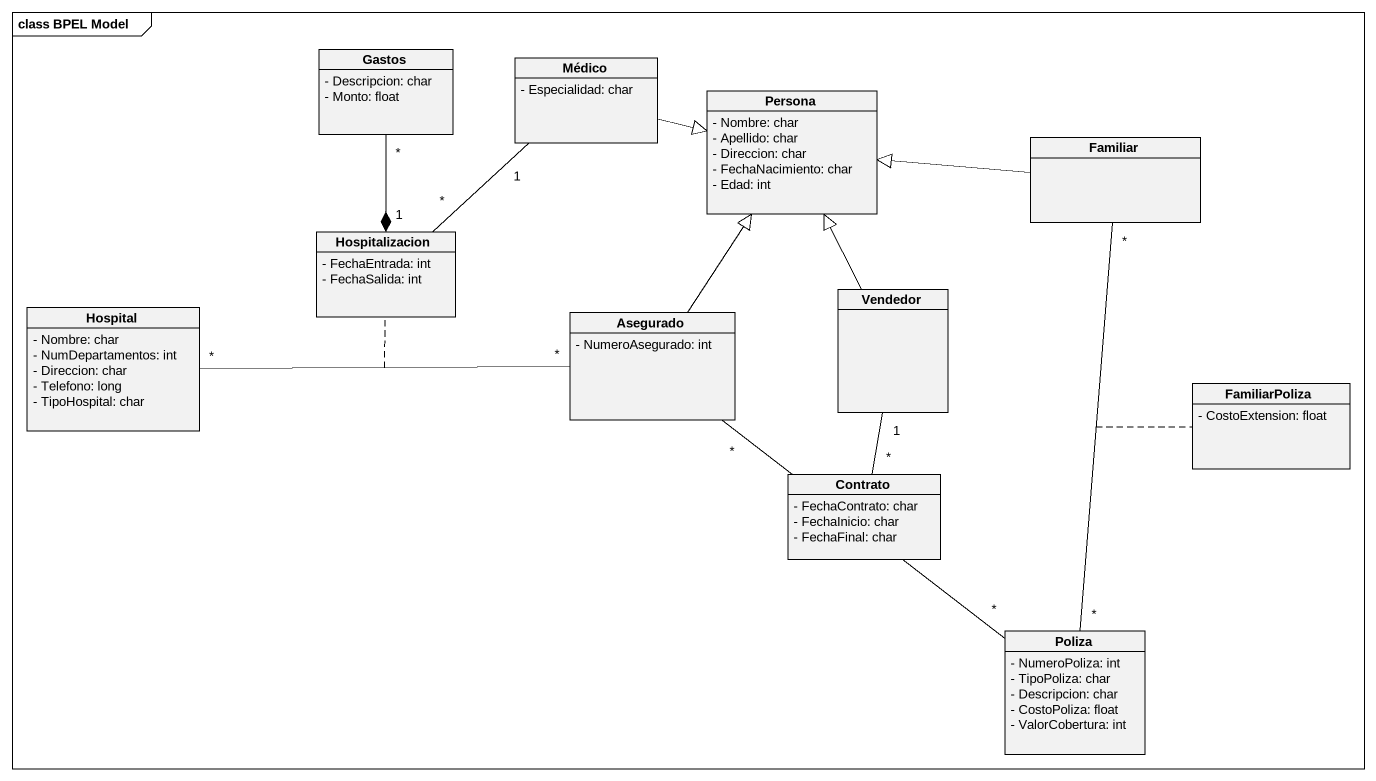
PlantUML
@startuml
mainframe class BPEL Model
hide circle
hide empty members
skinparam classAttributeIconSize 0
class Gastos {
  - Descripcion: char
  - Monto: float
}
class Médico {
  - Especialidad: char
}
class Persona {
  - Nombre: char
  - Apellido: char
  - Direccion: char
  - FechaNacimiento: char
  - Edad: int
}
class Familiar
class Hospitalizacion {
  - FechaEntrada: int
  - FechaSalida: int
}
class Hospital {
  - Nombre: char
  - NumDepartamentos: int
  - Direccion: char
  - Telefono: long
  - TipoHospital: char
}
class Asegurado {
  - NumeroAsegurado: int
}
class Vendedor
class FamiliarPoliza {
  - CostoExtension: float
}
class Contrato {
  - FechaContrato: char
  - FechaInicio: char
  - FechaFinal: char
}
class Poliza {
  - NumeroPoliza: int
  - TipoPoliza: char
  - Descripcion: char
  - CostoPoliza: float
  - ValorCobertura: int
}
Gastos "*" --* "1" Hospitalizacion
Médico -right-|> Persona
Médico "1" -- "*" Hospitalizacion
Familiar -left-|> Persona
Familiar "*" -- "*" Poliza
(Familiar, Poliza) .. FamiliarPoliza
Asegurado -up-|> Persona
Asegurado "*" -left- "*" Hospital
(Asegurado, Hospital) .. Hospitalizacion
Asegurado "*" -- "*" Poliza
(Asegurado, Poliza) .. Contrato
Vendedor -up-|> Persona
Vendedor "1" -- "*" Contrato
@enduml
